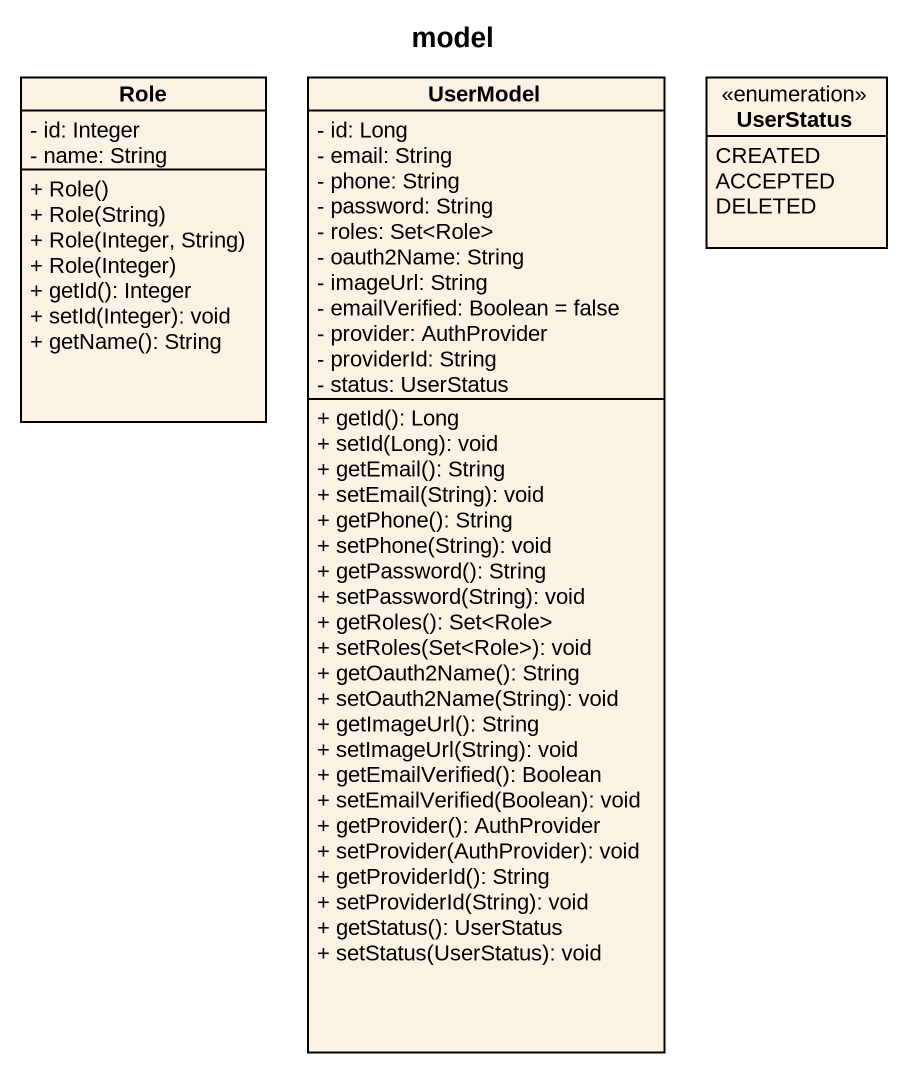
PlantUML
@startuml
title model
hide circle
hide empty members
skinparam classAttributeIconSize 0
class Role {
  - id: Integer
  - name: String
  + Role()
  + Role(String)
  + Role(Integer, String)
  + Role(Integer)
  + getId(): Integer
  + setId(Integer): void
  + getName(): String
}
class UserModel {
  - id: Long
  - email: String
  - phone: String
  - password: String
  - roles: Set<Role>
  - oauth2Name: String
  - imageUrl: String
  - emailVerified: Boolean = false
  - provider: AuthProvider
  - providerId: String
  - status: UserStatus
  + getId(): Long
  + setId(Long): void
  + getEmail(): String
  + setEmail(String): void
  + getPhone(): String
  + setPhone(String): void
  + getPassword(): String
  + setPassword(String): void
  + getRoles(): Set<Role>
  + setRoles(Set<Role>): void
  + getOauth2Name(): String
  + setOauth2Name(String): void
  + getImageUrl(): String
  + setImageUrl(String): void
  + getEmailVerified(): Boolean
  + setEmailVerified(Boolean): void
  + getProvider(): AuthProvider
  + setProvider(AuthProvider): void
  + getProviderId(): String
  + setProviderId(String): void
  + getStatus(): UserStatus
  + setStatus(UserStatus): void
}
enum UserStatus {
  CREATED
  ACCEPTED
  DELETED
}
@enduml
